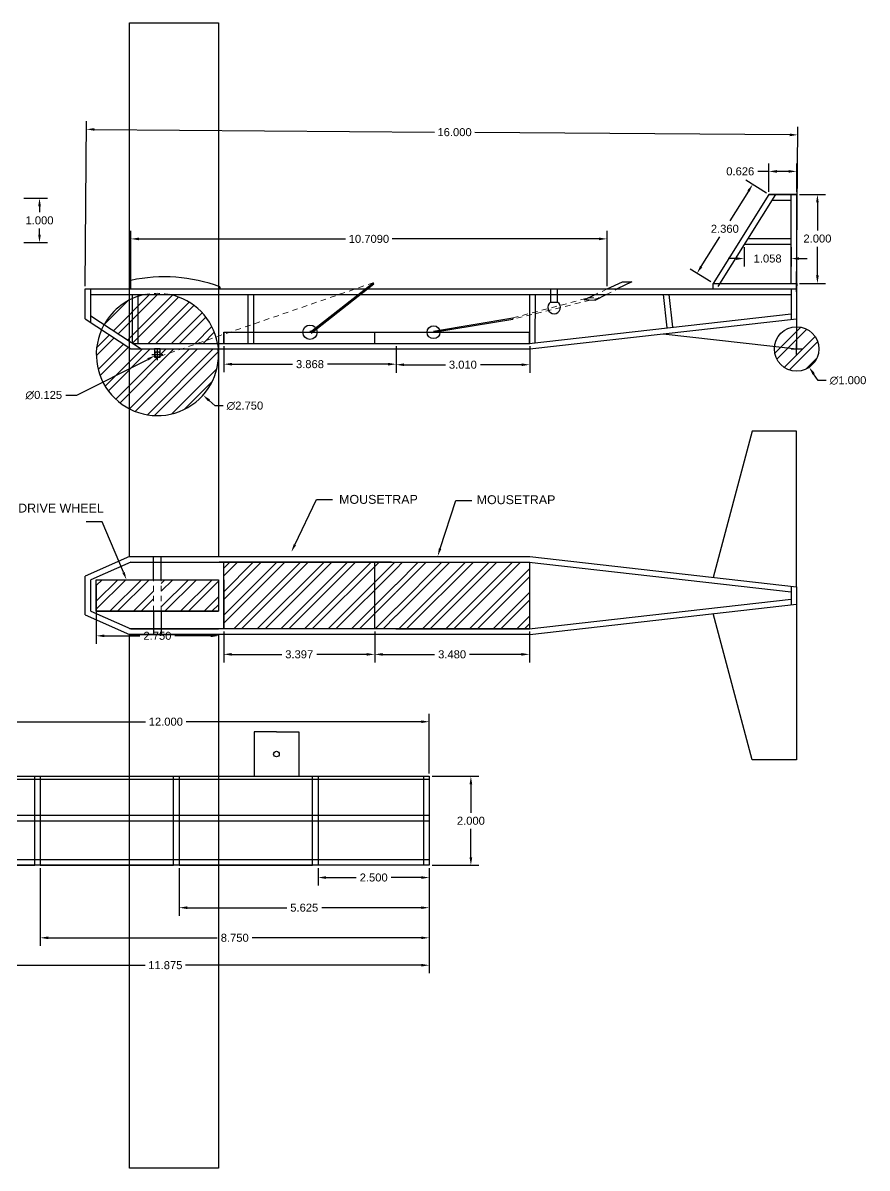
# Model space of a CAD drawing. Header units: inches. Extents: x 10.7 to 46.3, y -10.8 to 15.
# Drawn here: x 27.35 to 46.34, y -10.79 to 14.96 of the extents above; entities that cross this region are included whole.
import ezdxf
from ezdxf import colors
from ezdxf.entities.mleader import LeaderData, LeaderLine
from ezdxf.math import Vec2, Vec3

# ---------------------------------------------------------------- set-up
doc = ezdxf.new("R2010")
doc.units = ezdxf.units.IN
doc.header["$MEASUREMENT"] = 0
doc.linetypes.add('HIDDEN2', pattern=[0.1875, 0.125, -0.0625])
doc.layers.add('DIM', color=3, linetype='Continuous')
doc.layers.add('OBJECT', color=1, linetype='Continuous', lineweight=30)
doc.layers.add('XREF', color=2, linetype='HIDDEN2', lineweight=20)
doc.styles.get("Standard").update_dxf_attribs({"font": 'arial.ttf'})
doc.dimstyles.get("Standard").update_dxf_attribs({"dimtxt": 0.18, "dimasz": 0.18, "dimexe": 0.18, "dimexo": 0.0625, "dimgap": 0.09, "dimtad": 0, "dimtih": 1, "dimtoh": 1, "dimdec": 4, "dimzin": 0, "dimdsep": 46, "dimtxsty": 'Standard', "dimcen": 0.09, "dimadec": 0, "dimazin": 0, "dimtfac": 1, "dimtdec": 4, "dimtofl": 0, "dimtmove": 0, "dimatfit": 3, "dimfxl": 1, "dimtolj": 1, "dimtzin": 0, "dimarcsym": 0})
pattern_1 = [(45, (-4e-15, -10.74474), (-0.265165, 0.265165), []), (45, (0.17678, -10.74474), (-0.265165, 0.265165), [])]

# ---------------------------------------------------------------- blocks, each defined once
blk = doc.blocks.new('*D2')
at = {"layer": 'Defpoints', "color": 0, "transparency": 16777216}
for p in [(36.491, -0.754), (24.491, -1.982), (36.491, -1.982)]:
    blk.add_point(p, dxfattribs=at)
at = {"layer": 'DIM', "color": 0, "lineweight": -2, "transparency": 16777216}
for p, q in [((24.491, -1.92), (24.491, -0.574)), ((24.671, -0.754), (30.111, -0.754)), ((36.311, -0.754), (31.02, -0.754)), ((36.491, -1.92), (36.491, -0.574))]:
    blk.add_line(p, q, dxfattribs=at)
at = {"layer": 'DIM', "color": 0, "transparency": 16777216}
for points in [[(24.671, -0.724), (24.671, -0.784), (24.491, -0.754)], [(36.311, -0.724), (36.311, -0.784), (36.491, -0.754)]]:
    blk.add_solid(points, dxfattribs=at)
at = {"layer": 'DIM', "color": 0, "transparency": 16777216, "insert": (30.566, -0.754), "char_height": 0.18, "attachment_point": 5}
blk.add_mtext('\\A1;12.000', dxfattribs=at)
blk = doc.blocks.new('*D3')
at = {"layer": 'Defpoints', "color": 0, "transparency": 16777216}
for p in [(36.491, -1.982), (36.491, -3.982), (37.427, -3.982)]:
    blk.add_point(p, dxfattribs=at)
at = {"layer": 'DIM', "color": 0, "lineweight": -2, "transparency": 16777216}
for p, q in [((36.554, -1.982), (37.607, -1.982)), ((37.427, -2.162), (37.427, -2.8)), ((37.427, -3.802), (37.427, -3.164)), ((36.554, -3.982), (37.607, -3.982))]:
    blk.add_line(p, q, dxfattribs=at)
at = {"layer": 'DIM', "color": 0, "transparency": 16777216}
for points in [[(37.397, -2.162), (37.457, -2.162), (37.427, -1.982)], [(37.397, -3.802), (37.457, -3.802), (37.427, -3.982)]]:
    blk.add_solid(points, dxfattribs=at)
at = {"layer": 'DIM', "color": 0, "transparency": 16777216, "insert": (37.427, -2.982), "char_height": 0.18, "attachment_point": 5}
blk.add_mtext('\\A1;2.000', dxfattribs=at)
blk = doc.blocks.new('*D4')
at = {"layer": 'Defpoints', "color": 0, "transparency": 16777216}
for p in [(27.311, 11.018), (27.725, 11.018), (27.311, 10.018)]:
    blk.add_point(p, dxfattribs=at)
at = {"layer": 'DIM', "color": 0, "lineweight": -2, "transparency": 16777216}
for p, q in [((27.374, 11.018), (27.905, 11.018)), ((27.725, 10.838), (27.725, 10.7)), ((27.725, 10.198), (27.725, 10.336)), ((27.374, 10.018), (27.905, 10.018))]:
    blk.add_line(p, q, dxfattribs=at)
at = {"layer": 'DIM', "color": 0, "transparency": 16777216}
for points in [[(27.695, 10.838), (27.755, 10.838), (27.725, 11.018)], [(27.695, 10.198), (27.755, 10.198), (27.725, 10.018)]]:
    blk.add_solid(points, dxfattribs=at)
at = {"layer": 'DIM', "color": 0, "transparency": 16777216, "insert": (27.725, 10.518), "char_height": 0.18, "attachment_point": 5}
blk.add_mtext('\\A1;1.000', dxfattribs=at)
blk = doc.blocks.new('*D19')
at = {"layer": 'Defpoints', "color": 0, "transparency": 16777216}
for p in [(33.991, -3.982), (36.491, -3.982), (33.991, -4.258)]:
    blk.add_point(p, dxfattribs=at)
at = {"layer": 'DIM', "color": 0, "lineweight": -2, "transparency": 16777216}
for p, q in [((33.991, -4.045), (33.991, -4.438)), ((36.491, -4.045), (36.491, -4.438)), ((34.171, -4.258), (34.846, -4.258)), ((36.311, -4.258), (35.636, -4.258))]:
    blk.add_line(p, q, dxfattribs=at)
at = {"layer": 'DIM', "color": 0, "transparency": 16777216}
for points in [[(34.171, -4.228), (34.171, -4.288), (33.991, -4.258)], [(36.311, -4.228), (36.311, -4.288), (36.491, -4.258)]]:
    blk.add_solid(points, dxfattribs=at)
at = {"layer": 'DIM', "color": 0, "transparency": 16777216, "insert": (35.241, -4.258), "char_height": 0.18, "attachment_point": 5}
blk.add_mtext('\\A1;2.500', dxfattribs=at)
blk = doc.blocks.new('*D20')
at = {"layer": 'Defpoints', "color": 0, "transparency": 16777216}
for p in [(30.866, -3.982), (36.491, -3.982), (30.866, -4.936)]:
    blk.add_point(p, dxfattribs=at)
at = {"layer": 'DIM', "color": 0, "lineweight": -2, "transparency": 16777216}
for p, q in [((30.866, -4.045), (30.866, -5.116)), ((36.491, -4.045), (36.491, -5.116)), ((31.046, -4.936), (33.284, -4.936)), ((36.311, -4.936), (34.073, -4.936))]:
    blk.add_line(p, q, dxfattribs=at)
at = {"layer": 'DIM', "color": 0, "transparency": 16777216}
for points in [[(31.046, -4.906), (31.046, -4.966), (30.866, -4.936)], [(36.311, -4.906), (36.311, -4.966), (36.491, -4.936)]]:
    blk.add_solid(points, dxfattribs=at)
at = {"layer": 'DIM', "color": 0, "transparency": 16777216, "insert": (33.679, -4.936), "char_height": 0.18, "attachment_point": 5}
blk.add_mtext('\\A1;5.625', dxfattribs=at)
blk = doc.blocks.new('*D21')
at = {"layer": 'Defpoints', "color": 0, "transparency": 16777216}
for p in [(27.741, -3.982), (36.491, -3.982), (27.741, -5.613)]:
    blk.add_point(p, dxfattribs=at)
at = {"layer": 'DIM', "color": 0, "lineweight": -2, "transparency": 16777216}
for p, q in [((27.741, -4.045), (27.741, -5.793)), ((36.491, -4.045), (36.491, -5.793)), ((27.921, -5.613), (31.723, -5.613)), ((36.311, -5.613), (32.51, -5.613))]:
    blk.add_line(p, q, dxfattribs=at)
at = {"layer": 'DIM', "color": 0, "transparency": 16777216}
for points in [[(27.921, -5.583), (27.921, -5.643), (27.741, -5.613)], [(36.311, -5.583), (36.311, -5.643), (36.491, -5.613)]]:
    blk.add_solid(points, dxfattribs=at)
at = {"layer": 'DIM', "color": 0, "transparency": 16777216, "insert": (32.116, -5.613), "char_height": 0.18, "attachment_point": 5}
blk.add_mtext('\\A1;8.750', dxfattribs=at)
blk = doc.blocks.new('*D22')
at = {"layer": 'Defpoints', "color": 0, "transparency": 16777216}
for p in [(24.616, -3.982), (36.491, -3.982), (24.616, -6.229)]:
    blk.add_point(p, dxfattribs=at)
at = {"layer": 'DIM', "color": 0, "lineweight": -2, "transparency": 16777216}
for p, q in [((24.616, -4.045), (24.616, -6.409)), ((36.491, -4.045), (36.491, -6.409)), ((24.796, -6.229), (30.098, -6.229)), ((36.311, -6.229), (31.01, -6.229))]:
    blk.add_line(p, q, dxfattribs=at)
at = {"layer": 'DIM', "color": 0, "transparency": 16777216}
for points in [[(24.796, -6.199), (24.796, -6.259), (24.616, -6.229)], [(36.311, -6.199), (36.311, -6.259), (36.491, -6.229)]]:
    blk.add_solid(points, dxfattribs=at)
at = {"layer": 'DIM', "color": 0, "transparency": 16777216, "insert": (30.554, -6.229), "char_height": 0.18, "attachment_point": 5}
blk.add_mtext('\\A1;11.875', dxfattribs=at)
blk = doc.blocks.new('*D30')
at = {"layer": 'Defpoints', "color": 0, "transparency": 16777216}
for p in [(29.002, 2.377), (31.752, 1.209, 40.296), (31.752, 1.177)]:
    blk.add_point(p, dxfattribs=at)
at = {"layer": 'DIM', "color": 0, "lineweight": -2, "transparency": 16777216}
for p, q in [((29.002, 2.315), (29.002, 0.997)), ((29.182, 1.177), (29.982, 1.177)), ((31.572, 1.177), (30.772, 1.177)), ((31.752, 1.146), (31.752, 0.997))]:
    blk.add_line(p, q, dxfattribs=at)
at = {"layer": 'DIM', "color": 0, "transparency": 16777216}
for points in [[(29.182, 1.207), (29.182, 1.147), (29.002, 1.177)], [(31.572, 1.207), (31.572, 1.147), (31.752, 1.177)]]:
    blk.add_solid(points, dxfattribs=at)
at = {"layer": 'DIM', "color": 0, "transparency": 16777216, "insert": (30.377, 1.177), "char_height": 0.18, "attachment_point": 5}
blk.add_mtext('\\A1;2.750', dxfattribs=at)
blk = doc.blocks.new('*D34')
at = {"layer": 'Defpoints', "color": 0, "transparency": 16777216}
for p in [(29.351, 8.419, 40.296), (31.404, 6.589, 40.296)]:
    blk.add_point(p, dxfattribs=at)
at = {"layer": 'DIM', "color": 0, "lineweight": -2, "transparency": 16777216}
for p, q in [((30.252, 7.504), (30.502, 7.504)), ((30.377, 7.379), (30.377, 7.629)), ((31.672, 6.349), (31.538, 6.469)), ((31.852, 6.349), (31.672, 6.349))]:
    blk.add_line(p, q, dxfattribs=at)
at = {"layer": 'DIM', "color": 0, "transparency": 16777216}
blk.add_solid([(31.558, 6.491), (31.518, 6.446), (31.404, 6.589)], dxfattribs=at)
at = {"layer": 'DIM', "color": 0, "transparency": 16777216, "insert": (32.344, 6.349), "char_height": 0.18, "attachment_point": 5}
blk.add_mtext('\\A1;∅2.750', dxfattribs=at)
blk = doc.blocks.new('*D35')
at = {"layer": 'Defpoints', "color": 0, "transparency": 16777216}
for p in [(31.874, 7.754, 40.296), (35.743, 7.754, 40.296), (35.743, 7.285)]:
    blk.add_point(p, dxfattribs=at)
at = {"layer": 'DIM', "color": 0, "lineweight": -2, "transparency": 16777216}
for p, q in [((31.874, 7.691), (31.874, 7.105)), ((35.743, 7.691), (35.743, 7.105)), ((32.054, 7.285), (33.415, 7.285)), ((35.563, 7.285), (34.202, 7.285))]:
    blk.add_line(p, q, dxfattribs=at)
at = {"layer": 'DIM', "color": 0, "transparency": 16777216}
for points in [[(32.054, 7.315), (32.054, 7.255), (31.874, 7.285)], [(35.563, 7.315), (35.563, 7.255), (35.743, 7.285)]]:
    blk.add_solid(points, dxfattribs=at)
at = {"layer": 'DIM', "color": 0, "transparency": 16777216, "insert": (33.808, 7.285), "char_height": 0.18, "attachment_point": 5}
blk.add_mtext('\\A1;3.868', dxfattribs=at)
blk = doc.blocks.new('*D36')
at = {"layer": 'Defpoints', "color": 0, "transparency": 16777216}
for p in [(35.743, 7.754, 40.296), (38.752, 7.754, 40.296), (35.743, 7.273)]:
    blk.add_point(p, dxfattribs=at)
at = {"layer": 'DIM', "color": 0, "lineweight": -2, "transparency": 16777216}
for p, q in [((35.743, 7.691), (35.743, 7.093)), ((38.752, 7.691), (38.752, 7.093)), ((35.923, 7.273), (36.854, 7.273)), ((38.572, 7.273), (37.641, 7.273))]:
    blk.add_line(p, q, dxfattribs=at)
at = {"layer": 'DIM', "color": 0, "transparency": 16777216}
for points in [[(35.923, 7.303), (35.923, 7.243), (35.743, 7.273)], [(38.572, 7.303), (38.572, 7.243), (38.752, 7.273)]]:
    blk.add_solid(points, dxfattribs=at)
at = {"layer": 'DIM', "color": 0, "transparency": 16777216, "insert": (37.247, 7.273), "char_height": 0.18, "attachment_point": 5}
blk.add_mtext('\\A1;3.010', dxfattribs=at)
blk = doc.blocks.new('*D37')
at = {"layer": 'Defpoints', "color": 0, "transparency": 16777216}
for p in [(44.47, 8.042, 40.296), (45.034, 7.216, 40.296)]:
    blk.add_point(p, dxfattribs=at)
at = {"layer": 'DIM', "color": 0, "lineweight": -2, "transparency": 16777216}
for p, q in [((44.752, 7.504), (44.752, 7.754)), ((44.627, 7.629), (44.877, 7.629)), ((45.237, 6.919), (45.136, 7.067)), ((45.417, 6.919), (45.237, 6.919))]:
    blk.add_line(p, q, dxfattribs=at)
at = {"layer": 'DIM', "color": 0, "transparency": 16777216}
blk.add_solid([(45.161, 7.084), (45.111, 7.05), (45.034, 7.216)], dxfattribs=at)
at = {"layer": 'DIM', "color": 0, "transparency": 16777216, "insert": (45.909, 6.919), "char_height": 0.18, "attachment_point": 5}
blk.add_mtext('\\A1;∅1.000', dxfattribs=at)
blk = doc.blocks.new('*D38')
at = {"layer": 'Defpoints', "color": 0, "transparency": 16777216}
for p in [(44.755, 11.101, 40.296), (45.221, 11.101), (44.755, 9.101, 40.296)]:
    blk.add_point(p, dxfattribs=at)
at = {"layer": 'DIM', "color": 0, "lineweight": -2, "transparency": 16777216}
for p, q in [((44.818, 11.101), (45.401, 11.101)), ((45.221, 10.921), (45.221, 10.291)), ((45.221, 9.281), (45.221, 9.927)), ((44.818, 9.101), (45.401, 9.101))]:
    blk.add_line(p, q, dxfattribs=at)
at = {"layer": 'DIM', "color": 0, "transparency": 16777216}
for points in [[(45.191, 10.921), (45.251, 10.921), (45.221, 11.101)], [(45.191, 9.281), (45.251, 9.281), (45.221, 9.101)]]:
    blk.add_solid(points, dxfattribs=at)
at = {"layer": 'DIM', "color": 0, "transparency": 16777216, "insert": (45.221, 10.109), "char_height": 0.18, "attachment_point": 5}
blk.add_mtext('\\A1;2.000', dxfattribs=at)
blk = doc.blocks.new('*D39')
at = {"layer": 'Defpoints', "color": 0, "transparency": 16777216}
for p in [(44.129, 11.62), (44.129, 11.101, 40.296), (44.755, 11.101, 40.296)]:
    blk.add_point(p, dxfattribs=at)
at = {"layer": 'DIM', "color": 0, "lineweight": -2, "transparency": 16777216}
for p, q in [((44.129, 11.62), (43.879, 11.62)), ((44.129, 11.163), (44.129, 11.8)), ((44.575, 11.62), (44.309, 11.62)), ((44.755, 11.163), (44.755, 11.8))]:
    blk.add_line(p, q, dxfattribs=at)
at = {"layer": 'DIM', "color": 0, "transparency": 16777216}
for points in [[(44.309, 11.65), (44.309, 11.59), (44.129, 11.62)], [(44.575, 11.65), (44.575, 11.59), (44.755, 11.62)]]:
    blk.add_solid(points, dxfattribs=at)
at = {"layer": 'DIM', "color": 0, "transparency": 16777216, "insert": (43.485, 11.62), "char_height": 0.18, "attachment_point": 5}
blk.add_mtext('\\A1;0.626', dxfattribs=at)
blk = doc.blocks.new('*D40')
at = {"layer": 'Defpoints', "color": 0, "transparency": 16777216}
for p in [(44.129, 11.101, 40.296), (42.512, 9.329), (42.876, 9.101, 40.296)]:
    blk.add_point(p, dxfattribs=at)
at = {"layer": 'DIM', "color": 0, "lineweight": -2, "transparency": 16777216}
for p, q in [((44.076, 11.134), (43.612, 11.424)), ((43.669, 11.176), (43.252, 10.511)), ((42.608, 9.481), (43.024, 10.147)), ((42.823, 9.134), (42.359, 9.424))]:
    blk.add_line(p, q, dxfattribs=at)
at = {"layer": 'DIM', "color": 0, "transparency": 16777216}
for points in [[(43.644, 11.192), (43.694, 11.16), (43.765, 11.329)], [(42.582, 9.497), (42.633, 9.466), (42.512, 9.329)]]:
    blk.add_solid(points, dxfattribs=at)
at = {"layer": 'DIM', "color": 0, "transparency": 16777216, "insert": (43.138, 10.329), "char_height": 0.18, "attachment_point": 5}
blk.add_mtext('\\A1;2.360', dxfattribs=at)
blk = doc.blocks.new('*D41')
at = {"layer": 'Defpoints', "color": 0, "transparency": 16777216}
for p in [(43.572, 9.976, 40.296), (44.63, 9.976, 40.296), (43.572, 9.66)]:
    blk.add_point(p, dxfattribs=at)
at = {"layer": 'DIM', "color": 0, "lineweight": -2, "transparency": 16777216}
for p, q in [((43.572, 9.913), (43.572, 9.48)), ((44.63, 9.913), (44.63, 9.48)), ((43.392, 9.66), (43.212, 9.66)), ((44.81, 9.66), (44.99, 9.66))]:
    blk.add_line(p, q, dxfattribs=at)
at = {"layer": 'DIM', "color": 0, "transparency": 16777216}
for points in [[(43.392, 9.69), (43.392, 9.63), (43.572, 9.66)], [(44.81, 9.69), (44.81, 9.63), (44.63, 9.66)]]:
    blk.add_solid(points, dxfattribs=at)
at = {"layer": 'DIM', "color": 0, "transparency": 16777216, "insert": (44.101, 9.66), "char_height": 0.18, "attachment_point": 5}
blk.add_mtext('\\A1;1.058', dxfattribs=at)
blk = doc.blocks.new('*D42')
at = {"layer": 'Defpoints', "color": 0, "transparency": 16777216}
for p in [(30.321, 7.476, 40.296), (30.433, 7.532, 40.296)]:
    blk.add_point(p, dxfattribs=at)
at = {"layer": 'DIM', "color": 0, "lineweight": -2, "transparency": 16777216}
for p, q in [((30.252, 7.504), (30.502, 7.504)), ((30.377, 7.379), (30.377, 7.629)), ((28.562, 6.588), (30.161, 7.394)), ((28.314, 6.588), (28.562, 6.588))]:
    blk.add_line(p, q, dxfattribs=at)
at = {"layer": 'DIM', "color": 0, "transparency": 16777216}
blk.add_solid([(30.147, 7.421), (30.174, 7.368), (30.321, 7.476)], dxfattribs=at)
at = {"layer": 'DIM', "color": 0, "transparency": 16777216, "insert": (27.821, 6.588), "char_height": 0.18, "attachment_point": 5}
blk.add_mtext('\\A1;∅0.125', dxfattribs=at)
blk = doc.blocks.new('*D46')
at = {"layer": 'Defpoints', "color": 0, "transparency": 16777216}
for p in [(31.868, 1.335, 40.296), (35.265, 1.334, 40.296), (35.265, 0.76)]:
    blk.add_point(p, dxfattribs=at)
at = {"layer": 'DIM', "color": 0, "lineweight": -2, "transparency": 16777216}
for p, q in [((31.868, 1.273), (31.867, 0.581)), ((35.265, 1.271), (35.265, 0.58)), ((32.047, 0.761), (33.172, 0.761)), ((35.085, 0.76), (33.96, 0.76))]:
    blk.add_line(p, q, dxfattribs=at)
at = {"layer": 'DIM', "color": 0, "transparency": 16777216}
for points in [[(32.047, 0.791), (32.047, 0.731), (31.867, 0.761)], [(35.085, 0.79), (35.085, 0.73), (35.265, 0.76)]]:
    blk.add_solid(points, dxfattribs=at)
at = {"layer": 'DIM', "color": 0, "transparency": 16777216, "insert": (33.566, 0.761), "char_height": 0.18, "attachment_point": 5}
blk.add_mtext('\\A1;3.397', dxfattribs=at)
blk = doc.blocks.new('*D47')
at = {"layer": 'Defpoints', "color": 0, "transparency": 16777216}
for p in [(35.265, 1.334, 40.296), (38.745, 1.334, 40.296), (38.745, 0.76)]:
    blk.add_point(p, dxfattribs=at)
at = {"layer": 'DIM', "color": 0, "lineweight": -2, "transparency": 16777216}
for p, q in [((35.265, 1.271), (35.265, 0.58)), ((38.745, 1.271), (38.745, 0.58)), ((35.445, 0.76), (36.612, 0.76)), ((38.565, 0.76), (37.398, 0.76))]:
    blk.add_line(p, q, dxfattribs=at)
at = {"layer": 'DIM', "color": 0, "transparency": 16777216}
for points in [[(35.445, 0.79), (35.445, 0.73), (35.265, 0.76)], [(38.565, 0.79), (38.565, 0.73), (38.745, 0.76)]]:
    blk.add_solid(points, dxfattribs=at)
at = {"layer": 'DIM', "color": 0, "transparency": 16777216, "insert": (37.005, 0.76), "char_height": 0.18, "attachment_point": 5}
blk.add_mtext('\\A1;3.480', dxfattribs=at)
blk = doc.blocks.new('*D48')
at = {"layer": 'Defpoints', "color": 0, "transparency": 16777216}
for p in [(28.78, 12.566), (28.752, 8.976, 40.296), (44.752, 8.851, 40.296)]:
    blk.add_point(p, dxfattribs=at)
at = {"layer": 'DIM', "color": 0, "lineweight": -2, "transparency": 16777216}
for p, q in [((28.753, 9.038), (28.782, 12.746)), ((44.753, 8.913), (44.782, 12.621)), ((28.96, 12.564), (36.605, 12.505)), ((44.6, 12.442), (37.515, 12.498))]:
    blk.add_line(p, q, dxfattribs=at)
at = {"layer": 'DIM', "color": 0, "transparency": 16777216}
for points in [[(28.961, 12.594), (28.96, 12.534), (28.78, 12.566)], [(44.601, 12.472), (44.6, 12.412), (44.78, 12.441)]]:
    blk.add_solid(points, dxfattribs=at)
at = {"layer": 'DIM', "color": 0, "transparency": 16777216, "insert": (37.06, 12.501), "char_height": 0.18, "attachment_point": 5}
blk.add_mtext('\\A1;16.000', dxfattribs=at)
blk = doc.blocks.new('*D49')
at = {"layer": 'Defpoints', "color": 0, "transparency": 16777216}
for p in [(29.78, 10.102), (29.78, 8.976, 40.296), (40.489, 8.976)]:
    blk.add_point(p, dxfattribs=at)
at = {"layer": 'DIM', "color": 0, "lineweight": -2, "transparency": 16777216}
for p, q in [((29.78, 9.038), (29.78, 10.282)), ((29.96, 10.102), (34.61, 10.102)), ((40.309, 10.102), (35.659, 10.102)), ((40.489, 9.038), (40.489, 10.282))]:
    blk.add_line(p, q, dxfattribs=at)
at = {"layer": 'DIM', "color": 0, "transparency": 16777216}
for points in [[(29.96, 10.132), (29.96, 10.072), (29.78, 10.102)], [(40.309, 10.132), (40.309, 10.072), (40.489, 10.102)]]:
    blk.add_solid(points, dxfattribs=at)
at = {"layer": 'DIM', "color": 0, "transparency": 16777216, "insert": (35.134, 10.102), "char_height": 0.18, "attachment_point": 5}
blk.add_mtext('\\A1;10.7090', dxfattribs=at)

msp = doc.modelspace()

# ---------------------------------------------------------------- hatches: boundary and pattern name
at = {"layer": 'DIM'}
h = msp.add_hatch(dxfattribs=at)
h.set_pattern_fill('ANSI32', color=256)
h.set_pattern_definition(pattern_1)
h.paths.add_polyline_path([(31.74655, 7.62866), (30.43974, 7.62866), (30.43974, 7.44116), (30.37724, 7.44116), (30.31474, 7.44116), (30.31474, 7.50366), (30.31474, 7.62866), (29.78001, 7.62866), (29.12028, 8.06103, 1.29302767)])
h.paths.add_polyline_path([(30.65264, 8.8508), (30.10184, 8.8508, 0.21842814), (29.17651, 8.17363), (29.81732, 7.75366), (31.72932, 7.75366, 0.30558917)])
h = msp.add_hatch(dxfattribs=at)
h.set_pattern_fill('ANSI32', color=256)
h.set_pattern_definition(pattern_1)
h.paths.add_polyline_path([(45.25224, 7.62866, 0.41421356), (44.75224, 8.12866), (44.75224, 7.62866), (44.25536, 7.68444, 0.02795563), (44.25224, 7.62866, 1)])
h.paths.add_polyline_path([(44.75224, 8.12866, 0.38183642), (44.25536, 7.68444), (44.75224, 7.62866)], flags=17)
h = msp.add_hatch(dxfattribs=at)
h.set_pattern_fill('ANSI32', color=256)
h.paths.add_polyline_path([(35.74264, 2.43973), (35.74322, 2.83398), (31.86822, 2.83398), (31.86764, 1.33398), (35.74264, 1.33398)])
h.paths.add_polyline_path([(38.74521, 2.83398), (35.74322, 2.83398), (35.74264, 1.33398), (38.74521, 1.33398)])
h.paths.add_polyline_path([(31.75224, 2.43973), (30.46474, 2.43973), (30.46474, 1.72823), (31.75224, 1.72823)])
h.paths.add_polyline_path([(30.28974, 2.43973), (29.00224, 2.43973), (29.00224, 1.72823), (30.28974, 1.72823)])

# ---------------------------------------------------------------- linework, layer by layer
at = {"layer": 'OBJECT'}
for p, q in [((29.75224, 2.95898, 40.29608), (29.75224, 14.95898, 40.29608)), ((29.75224, 14.95898, 40.29608), (31.75224, 14.95898, 40.29608)), ((31.75224, 14.95898, 40.29608), (31.75224, 2.95898, 40.29608)), ((44.12883, 11.1008, 40.29608), (42.87627, 9.1008, 40.29608)), ((44.27632, 11.1008, 40.29608), (42.98221, 9.03445, 40.29608)), ((44.27632, 11.1008, 40.29608), (44.12883, 11.1008, 40.29608)), ((44.12883, 11.1008, 40.29608), (44.75511, 11.1008, 40.29608)), ((44.63011, 11.1008, 40.29608), (44.27632, 11.1008, 40.29608)), ((44.63011, 9.1008, 40.29608), (44.63011, 11.1008, 40.29608)), ((44.75511, 11.1008, 40.29608), (44.63011, 11.1008, 40.29608)), ((44.75511, 9.1008, 40.29608), (44.75511, 11.1008, 40.29608)), ((44.19804, 10.9758, 40.29608), (44.63011, 10.9758, 40.29608)), ((44.63011, 10.1008, 40.29608), (43.65004, 10.1008, 40.29608)), ((44.63011, 9.9758, 40.29608), (43.57176, 9.9758, 40.29608)), ((29.78001, 8.9758, 40.29608), (29.78001, 9.16934, 40.29608)), ((31.78001, 9.02526, 40.29608), (31.78001, 8.9758, 40.29608)), ((33.81106, 8.00366, 40.29608), (35.23139, 9.11738)), ((33.83111, 7.97966, 40.29608), (35.24726, 9.09472)), ((35.2447, 9.0927, 0.11115), (35.23139, 9.11738)), ((40.48896, 8.9758), (40.83831, 9.13988)), ((41.04323, 9.13988), (40.71985, 8.9758)), ((40.83831, 9.13988), (41.04323, 9.13988)), ((42.87627, 8.9758, 40.29608), (42.87627, 9.1008, 40.29608)), ((42.87627, 9.1008, 40.29608), (44.75511, 9.1008, 40.29608)), ((44.75511, 9.1008, 40.29608), (44.75224, 8.9758, 40.29608)), ((28.75224, 8.30223, 40.29608), (28.75224, 8.9758, 40.29608)), ((28.75224, 8.9758, 40.29608), (44.75224, 8.9758, 40.29608)), ((28.87724, 8.22031, 40.29608), (28.87724, 8.9758, 40.29608)), ((28.87724, 8.8508, 40.29608), (44.62752, 8.8508, 40.29608)), ((29.81732, 7.75366, 40.29608), (29.81732, 8.8508, 40.29608)), ((29.94232, 7.75366, 40.29608), (29.94232, 8.8508, 40.29608)), ((32.41051, 8.8508, 40.29608), (32.41051, 7.75366, 1.97318)), ((32.53551, 8.8508, 40.29608), (32.53551, 7.75366, 1.97318)), ((38.75224, 7.75366, 40.29608), (38.75224, 8.8508, 40.29608)), ((38.8756, 7.76829, 40.29608), (38.87724, 8.8508, 40.29608)), ((39.22059, 8.9758, 40.29608), (39.22059, 8.6798)), ((39.37818, 8.6798), (39.37818, 8.9758, 40.29608)), ((39.97648, 8.7351), (40.22282, 8.8508)), ((40.47348, 8.8508), (40.21109, 8.71767)), ((41.75224, 8.8508, 40.29608), (41.83645, 8.10068, 40.29608)), ((41.87803, 8.8508, 40.29608), (41.96067, 8.11463, 40.29608)), ((44.62724, 8.9758, 40.29608), (44.6288, 8.28837, 40.29608)), ((44.75224, 8.9758, 40.29608), (44.75224, 7.62866, 40.29608)), ((39.22059, 8.6798), (39.37818, 8.6798)), ((40.20669, 8.7143), (39.97786, 8.73235)), ((28.75224, 8.30223, 40.29608), (29.78001, 7.62866, 40.29608)), ((28.87724, 8.36976, 40.29608), (30.00805, 7.62866, 40.29608)), ((36.58637, 8.00366, 40.29608), (38.36761, 8.29504)), ((36.58952, 8.02938, 40.29608), (38.36774, 8.32394)), ((38.36774, 8.32394), (38.36761, 8.29504)), ((38.7383, 7.75288, 40.29608), (44.62851, 8.41412, 40.29608)), ((38.75224, 7.62866, 40.29608), (44.75224, 8.30223, 40.29608)), ((31.87421, 8.00366, 40.29608), (31.87421, 7.75366, 40.29608)), ((31.87421, 7.75366, 40.29608), (31.87421, 8.00366, 40.29608)), ((31.87421, 8.00366, 40.29608), (35.74264, 8.00366, 40.29608)), ((33.81292, 8.03488, 40.29608), (33.81106, 8.00366, 40.29608)), ((35.26488, 7.75366, 40.29608), (35.26488, 8.00366, 40.29608)), ((35.74264, 8.00366, 40.29608), (38.74525, 8.00366, 40.29608)), ((38.74525, 7.75366, 40.29608), (38.74525, 8.00366, 40.29608)), ((29.81732, 7.75366, 40.29608), (38.75224, 7.75366, 40.29608)), ((30.37724, 7.75366, 40.29608), (30.46474, 7.75366, 40.29608)), ((41.75224, 7.96544, 40.29608), (44.75224, 7.62866, 40.29608)), ((29.78001, 7.62866, 40.29608), (38.75224, 7.62866, 40.29608)), ((30.43974, 7.62866, 40.29608), (30.31474, 7.62866, 40.29608)), ((30.31474, 7.62866, 40.29608), (30.31474, 7.50366, 40.29608)), ((30.31474, 7.56616, 40.29608), (30.43974, 7.56616, 40.29608)), ((30.31474, 7.50366, 40.29608), (30.31474, 7.44116, 40.29608)), ((30.43974, 7.44116, 40.29608), (30.43974, 7.62866, 40.29608)), ((30.31474, 7.44116, 40.29608), (30.37724, 7.44116, 40.29608)), ((30.37724, 7.44116, 40.29608), (30.43974, 7.44116, 40.29608)), ((43.75224, 5.78192, 40.29608), (42.87595, 2.49242, 40.29608)), ((44.75224, 5.78192, 40.29608), (43.75224, 5.78192, 40.29608)), ((44.75224, 2.28192, 40.29608), (44.75224, 5.78192, 40.29608)), ((29.75224, 2.95898, 40.29608), (28.75224, 2.52148, 40.29608)), ((29.77839, 2.83398, 40.29608), (28.87724, 2.43973, 40.29608)), ((29.75224, 2.95898, 40.29608), (38.75224, 2.95898, 40.29608)), ((29.75224, 2.95898, 40.29608), (29.75224, 2.95898, 40.29608)), ((29.77839, 2.83398, 40.29608), (38.75224, 2.83398, 40.29608)), ((30.28974, 2.43973, 40.29608), (30.28974, 2.95898, 40.29608)), ((30.46474, 2.43973, 40.29608), (30.46474, 2.95898, 40.29608)), ((35.64204, 2.83398, 40.29608), (31.76704, 2.83398, 40.29608)), ((31.86764, 1.33398, 40.29608), (31.86822, 2.83398, 40.29608)), ((35.26488, 1.33398, 40.29608), (35.26488, 2.83398, 40.29608)), ((38.73823, 2.83477, 40.29608), (44.62882, 2.17005, 40.29608)), ((38.74521, 2.83398, 40.29608), (38.74521, 1.33398, 40.29608)), ((38.75224, 2.95898, 40.29608), (44.75224, 2.28192, 40.29608)), ((28.75224, 1.64648, 40.29608), (28.75224, 2.52148, 40.29608)), ((28.87724, 1.72823, 40.29608), (28.87724, 2.43973, 40.29608)), ((29.00224, 1.72823, 40.29608), (29.00224, 2.43973, 40.29608)), ((29.00224, 2.43973, 40.29608), (31.75224, 2.43973, 40.29608)), ((31.75224, 2.43973, 40.29608), (31.75224, 1.72823, 40.29608)), ((31.86764, 2.43973, 40.29608), (31.86764, 1.33398, 40.29608)), ((44.62881, 2.29584, 40.29608), (44.62883, 1.87526, 40.29608)), ((44.75224, 2.28192, 40.29608), (44.75224, 1.88925, 40.29608)), ((38.73816, 1.33319, 40.29608), (44.62882, 2.00106, 40.29608)), ((38.75224, 1.20898, 40.29608), (44.75224, 1.88925, 40.29608)), ((44.75224, 1.88925, 40.29608), (44.75224, -1.61075, 40.29608)), ((28.75224, 1.64648, 40.29608), (29.75224, 1.20898, 40.29608)), ((28.87724, 1.72823, 40.29608), (29.77839, 1.33398, 40.29608)), ((29.00224, 1.72823, 40.29608), (31.75224, 1.72823, 40.29608)), ((31.75224, 1.72823, 40.29608), (29.00224, 1.72823, 40.29608)), ((30.28974, 1.72823, 40.29608), (30.28974, 1.20898, 40.29608)), ((30.46474, 1.72823, 40.29608), (30.46474, 1.20898, 40.29608)), ((43.75224, -1.61075, 40.29608), (42.87627, 1.67656, 40.29608)), ((38.75224, 1.33398, 40.29608), (29.75224, 1.33398, 40.29608)), ((29.77839, 1.33398, 40.29608), (31.75224, 1.33398, 40.29608)), ((35.74264, 1.33398, 40.29608), (38.75224, 1.33398, 40.29608)), ((38.75224, 1.20898, 40.29608), (29.75224, 1.20898, 40.29608)), ((29.75224, -10.79102, 40.29608), (29.75224, 1.20898, 40.29608)), ((29.75224, 1.20898, 40.29608), (31.75224, 1.20898, 40.29608)), ((31.75224, 1.20898, 40.29608), (31.75224, -10.79102, 40.29608)), ((33.05385, -0.98206), (32.55385, -0.98206)), ((32.55385, -0.98206), (32.55385, -1.98206)), ((33.05385, -0.98206), (33.55385, -0.98206)), ((33.55385, -0.98206), (33.55385, -1.98206)), ((44.75224, -1.61075, 40.29608), (43.75224, -1.61075, 40.29608)), ((24.49135, -1.98206), (36.49135, -1.98206)), ((24.49135, -2.04456), (36.49135, -2.04456)), ((27.61635, -3.98206), (27.61635, -1.98206)), ((27.61635, -1.98206), (27.74135, -1.98206)), ((27.74135, -1.98206), (27.74135, -3.98206)), ((30.74135, -3.98206), (30.74135, -1.98206)), ((30.74135, -1.98206), (30.86635, -1.98206)), ((30.86635, -1.98206), (30.86635, -3.98206)), ((33.86635, -3.98206), (33.86635, -1.98206)), ((33.86635, -1.98206), (33.99135, -1.98206)), ((33.99135, -1.98206), (33.99135, -3.98206)), ((36.36635, -3.98206), (36.36635, -1.98206)), ((36.49135, -1.98206), (36.49135, -3.98206)), ((24.49135, -2.85706), (36.49135, -2.85706)), ((24.49135, -2.98206), (36.49135, -2.98206)), ((36.49135, -3.85706), (24.49135, -3.85706)), ((36.49135, -3.98206), (24.49135, -3.98206)), ((24.61635, -3.98206), (27.61635, -3.98206)), ((27.74135, -3.98206), (30.74135, -3.98206)), ((30.86635, -3.98206), (33.86635, -3.98206)), ((36.49135, -3.98206), (36.36635, -3.98206)), ((31.75224, -10.79102, 40.29608), (29.75224, -10.79102, 40.29608))]:
    msp.add_line(p, q, dxfattribs=at)
for centre, radius in [((33.80843, 8.00366, 40.29608), 0.1615), ((36.58637, 8.00366, 40.29608), 0.1441), ((44.75224, 7.62866, 40.29608), 0.5), ((30.37724, 7.50366, 40.29608), 0.0625), ((33.05385, -1.48206), 0.0625)]:
    msp.add_circle(centre, radius, dxfattribs=at)
for centre, radius, start, end in [((30.53081, 5.63812, 40.29608), 3.61015, 69.75574, 102.003405), ((30.37724, 7.50366, 40.29608), 1.375, 101.553978, 150.839927), ((30.37724, 7.50366, 40.29608), 1.375, 10.475682, 78.446022), ((39.29939, 8.56113), 0.14245, 123.581932, 56.418068), ((30.37724, 7.50366, 40.29608), 1.375, 156.086314, 5.215909)]:
    msp.add_arc(centre, radius, start, end, dxfattribs=at)
at = {"layer": 'XREF'}
for p, q in [((40.32609, 8.77602), (38.36761, 8.29504)), ((38.36774, 8.32394), (40.0636, 8.77602)), ((40.0636, 8.77602), (40.32609, 8.77602)), ((40.48896, 8.9758), (40.22282, 8.8508)), ((40.47348, 8.8508), (40.71985, 8.9758)), ((31.87421, 7.75366, 40.29608), (31.87421, 8.00366, 40.29608)), ((30.28974, 1.72823, 40.29608), (30.28974, 2.43973, 40.29608)), ((30.46474, 1.72823, 40.29608), (30.46474, 2.43973, 40.29608))]:
    msp.add_line(p, q, dxfattribs=at)
msp.add_lwpolyline([(35.23139, 9.11738), (30.37724, 7.44116)], dxfattribs=at)
for centre, radius, start, end in [((30.37724, 7.50366, 40.29608), 1.375, 78.446022, 101.553978), ((29.84001, 7.77195, 40.29608), 0.77562, 148.809277, 158.116963), ((29.53997, 7.38829, 40.29608), 2.21964, 6.217009, 9.474581)]:
    msp.add_arc(centre, radius, start, end, dxfattribs=at)

# ---------------------------------------------------------------- texts
at = {"layer": 'DIM', "char_height": 0.2, "attachment_point": 1}
for s, width, insert in [('DRIVE WHEEL', 2.0278991, (27.24499, 4.14987)), ('MOUSETRAP', 1.9750696, (34.46364, 4.34562, 67.24468)), ('MOUSETRAP', 1.7631133, (37.55759, 4.33815, 63.80475))]:
    msp.add_mtext_dynamic_manual_height_columns(s, width=width, gutter_width=1, heights=[0], dxfattribs=dict(at, insert=insert))

# ---------------------------------------------------------------- dimensions: what is measured, and where the dimension line sits
at = {"layer": 'DIM'}
for base, p1, p2, angle, picture, middle, dimtype in [((28.78029, 12.56587), (44.75224, 8.8508, 40.29608), (28.75224, 8.9758, 40.29608), 179.552386, '*D48', (37.06022, 12.50119), 161), ((45.22099, 11.1008), (44.75511, 9.1008, 40.29608), (44.75511, 11.1008, 40.29608), 90, '*D38', (45.22099, 10.1091), 160)]:
    dim = msp.add_linear_dim(base=base, p1=p1, p2=p2, angle=angle, dimstyle='Standard', override={"dimdec": 3, "dimcen": 0.125}, dxfattribs=at)
    dim.commit()
    dim.dimension.update_dxf_attribs({"geometry": picture, "text_midpoint": middle, "dimtype": dimtype})
for base, p1, p2, override, picture, middle in [((44.12883, 11.62), (44.75511, 11.1008, 40.29608), (44.12883, 11.1008, 40.29608), {"dimdec": 3, "dimcen": 0.125}, '*D39', (43.4852, 11.62)), ((36.49135, -0.75407), (24.49135, -1.98206), (36.49135, -1.98206), {"dimdec": 3}, '*D2', (30.56564, -0.75407))]:
    dim = msp.add_linear_dim(base=base, p1=p1, p2=p2, dimstyle='Standard', override=override, dxfattribs=at)
    dim.commit()
    dim.dimension.update_dxf_attribs({"geometry": picture, "text_midpoint": middle, "dimtype": 160})
for p1, p2, distance, picture, middle in [((44.12883, 11.1008, 40.29608), (42.87627, 9.1008, 40.29608), -0.42976, '*D40', (43.13833, 10.3289)), ((31.86764, 1.33547, 40.29608), (35.26488, 1.33398, 40.29608), -0.57414, '*D46', (33.56601, 0.76059))]:
    dim = msp.add_aligned_dim(p1=p1, p2=p2, distance=distance, dimstyle='Standard', override={"dimdec": 3, "dimcen": 0.125}, dxfattribs=at)
    dim.commit()
    dim.dimension.update_dxf_attribs({"geometry": picture, "text_midpoint": middle})
for base, p1, p2, picture, middle in [((27.7254, 11.01794), (27.31108, 10.01794), (27.31108, 11.01794), '*D4', (27.7254, 10.51794)), ((37.42658, -3.98206), (36.49135, -1.98206), (36.49135, -3.98206), '*D3', (37.42658, -2.98206))]:
    dim = msp.add_linear_dim(base=base, p1=p1, p2=p2, angle=90, dimstyle='Standard', override={"dimdec": 3}, dxfattribs=at)
    dim.commit()
    dim.dimension.update_dxf_attribs({"geometry": picture, "text_midpoint": middle})
for base, p1, p2, override, picture, middle in [((29.780009, 10.101553), (40.48896, 8.975797), (29.780009, 8.975797, 40.296081), {"dimcen": 0.125}, '*D49', (35.134484, 10.101553)), ((43.57176, 9.66007), (44.63011, 9.9758, 40.29608), (43.57176, 9.9758, 40.29608), {"dimdec": 3, "dimcen": 0.125}, '*D41', (44.10094, 9.66007)), ((35.74264, 7.28506), (31.87421, 7.75366, 40.29608), (35.74264, 7.75366, 40.29608), {"dimdec": 3, "dimcen": 0.125}, '*D35', (33.80843, 7.28506)), ((35.74264, 7.27295), (38.75224, 7.75366, 40.29608), (35.74264, 7.75366, 40.29608), {"dimdec": 3, "dimcen": 0.125}, '*D36', (37.24744, 7.27295)), ((31.75177, 1.17652), (29.00224, 2.37723), (31.75177, 1.20898, 40.29608), {"dimdec": 3, "dimcen": 0.125}, '*D30', (30.37701, 1.17652)), ((38.74521, 0.75986), (35.26488, 1.33398, 40.29608), (38.74521, 1.33398, 40.29608), {"dimdec": 3, "dimcen": 0.125}, '*D47', (37.00504, 0.75986)), ((24.61635, -6.22918), (36.49135, -3.98206), (24.61635, -3.98206), {"dimdec": 3, "dimcen": 0.125}, '*D22', (30.55385, -6.22918)), ((27.74135, -5.61295), (36.49135, -3.98206), (27.74135, -3.98206), {"dimdec": 3, "dimcen": 0.125}, '*D21', (32.11635, -5.61295)), ((30.86635, -4.93559), (36.49135, -3.98206), (30.86635, -3.98206), {"dimdec": 3, "dimcen": 0.125}, '*D20', (33.67885, -4.93559)), ((33.99135, -4.25836), (36.49135, -3.98206), (33.99135, -3.98206), {"dimdec": 3, "dimcen": 0.125}, '*D19', (35.24135, -4.25836))]:
    dim = msp.add_linear_dim(base=base, p1=p1, p2=p2, dimstyle='Standard', override=override, dxfattribs=at)
    dim.commit()
    dim.dimension.update_dxf_attribs({"geometry": picture, "text_midpoint": middle})
for p1, p2, picture, middle in [((29.35088, 8.41865, 40.29608), (31.4036, 6.58866, 40.29608), '*D34', (32.34364, 6.3491)), ((44.47023, 8.04154, 40.29608), (45.03425, 7.21578, 40.29608), '*D37', (45.90862, 6.91851))]:
    dim = msp.add_diameter_dim_2p(p1=p1, p2=p2, dimstyle='Standard', override={"dimdec": 3, "dimcen": 0.125}, dxfattribs=at)
    dim.commit()
    dim.dimension.update_dxf_attribs({"geometry": picture, "text_midpoint": middle})
dim = msp.add_diameter_dim_2p(p1=(30.43304, 7.53182, 40.29608), p2=(30.32144, 7.4755, 40.29608), dimstyle='Standard', override={"dimdec": 3, "dimcen": 0.125}, dxfattribs=at)
dim.commit()
dim.dimension.update_dxf_attribs({"geometry": '*D42', "text_midpoint": (27.82123, 6.58783), "dimtype": 163})

# ---------------------------------------------------------------- leaders
ml = msp.add_multileader_mtext('Standard', dxfattribs=at)
ml.set_content('', color=256)
ml.set_leader_properties()
ml.build(insert=Vec2(0, 0))
ml.multileader.update_dxf_attribs({"dogleg_length": 0.36, "arrow_head_size": 0.18})
ctx = ml.context
ctx.base_point, ctx.char_height, ctx.arrow_head_size, ctx.landing_gap_size, ctx.plane_origin = Vec3(34.31599, 4.24488), 0.18, 0.18, 0.09, Vec3(33.39019, 3.06353)
notes = []
notes.append((ctx, [(0, (1, 1, 0), (33.95599, 4.24488), (1, 0), 0.36, [(0, [(33.39019, 3.06353)], 0, [])])]))
ctx.mtext.insert, ctx.mtext.flow_direction = Vec3(34.40599, 4.33488), 5
ml = msp.add_multileader_mtext('Standard', dxfattribs=at)
ml.set_content('', color=256)
ml.set_leader_properties()
ml.build(insert=Vec2(0, 0))
ml.multileader.update_dxf_attribs({"dogleg_length": 0.36, "arrow_head_size": 0.18})
ctx = ml.context
ctx.base_point, ctx.char_height, ctx.arrow_head_size, ctx.landing_gap_size, ctx.plane_origin = Vec3(37.4511, 4.21799), 0.18, 0.18, 0.09, Vec3(36.67945, 2.96809)
notes.append((ctx, [(0, (1, 1, 0), (37.0911, 4.21799), (1, 0), 0.36, [(0, [(36.67945, 2.96809)], 0, [])])]))
ctx.mtext.insert, ctx.mtext.flow_direction = Vec3(37.5411, 4.30799), 5
ml = msp.add_multileader_mtext('Standard', dxfattribs=at)
ml.set_content('', color=256)
ml.set_leader_properties()
ml.build(insert=Vec2(0, 0))
ml.multileader.update_dxf_attribs({"dogleg_length": 0.36, "arrow_head_size": 0.18})
ctx = ml.context
ctx.base_point, ctx.char_height, ctx.arrow_head_size, ctx.landing_gap_size, ctx.plane_origin = Vec3(28.59726, 3.73965, 40.29608), 0.18, 0.18, 0.09, Vec3(29.68159, 2.43973, 40.29608)
ctx.text_align_type = 2
notes.append((ctx, [(0, (1, 1, 0), (29.13726, 3.73965, 40.29608), (-1, 0), 0.36, [(0, [(29.68159, 2.43973, 40.29608)], 0, [])])]))
ctx.mtext.insert, ctx.mtext.alignment, ctx.mtext.flow_direction = Vec3(28.68726, 3.82965, 40.29608), 3, 5
for ctx, leaders in notes:
    for number, flags, end, landing, length, lines in leaders:
        leader = LeaderData()
        leader.index, (leader.has_last_leader_line, leader.has_dogleg_vector, leader.attachment_direction) = number, flags
        leader.last_leader_point, leader.dogleg_vector, leader.dogleg_length = Vec3(end), Vec3(landing), length
        for number, points, colour, breaks in lines:
            line = LeaderLine()
            line.index, line.vertices, line.color, line.breaks = number, Vec3.list(points), colors.encode_raw_color(colour), breaks
            leader.lines.append(line)
        ctx.leaders.append(leader)

doc.saveas('drawing.dxf')
